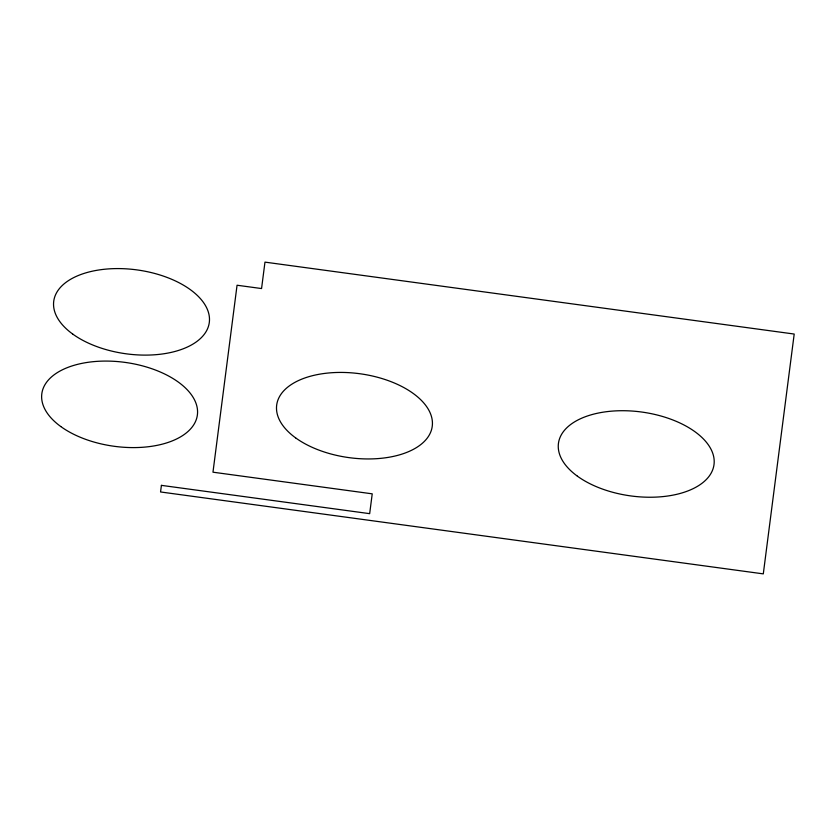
<?xml version="1.0" encoding="UTF-8"?>
<svg xmlns="http://www.w3.org/2000/svg" width="836" height="836" viewBox="0 0 836 836"><rect width="100%" height="100%" fill="white"/><g stroke="black" fill="none" stroke-linecap="round" stroke-linejoin="round"><path stroke-width="1.25" d="M161.411 485.361L160.554 491.965L763.299 573.872L794.2 334.045L264.97 262.128L261.563 288.556L237.058 285.233L212.971 472.194L372.229 493.836L369.669 513.659L161.411 485.361M577.394 476.165A78.511 42.302 7.9 0 0 709.963 475.047A78.511 42.302 7.9 0 0 621.315 410.716A78.511 42.302 7.9 0 0 577.394 476.165M295.63 437.876A78.511 42.302 7.9 0 0 428.199 436.758A78.511 42.302 7.9 0 0 339.541 372.428A78.511 42.302 7.9 0 0 295.63 437.876M72.68 334.034A78.511 42.302 7.9 0 0 205.259 332.916A78.511 42.302 7.9 0 0 116.601 268.586A78.511 42.302 7.9 0 0 72.68 334.034M60.767 426.527A78.511 42.302 7.9 0 0 193.335 425.409A78.511 42.302 7.9 0 0 104.678 361.079A78.511 42.302 7.9 0 0 60.767 426.527"/></g></svg>
